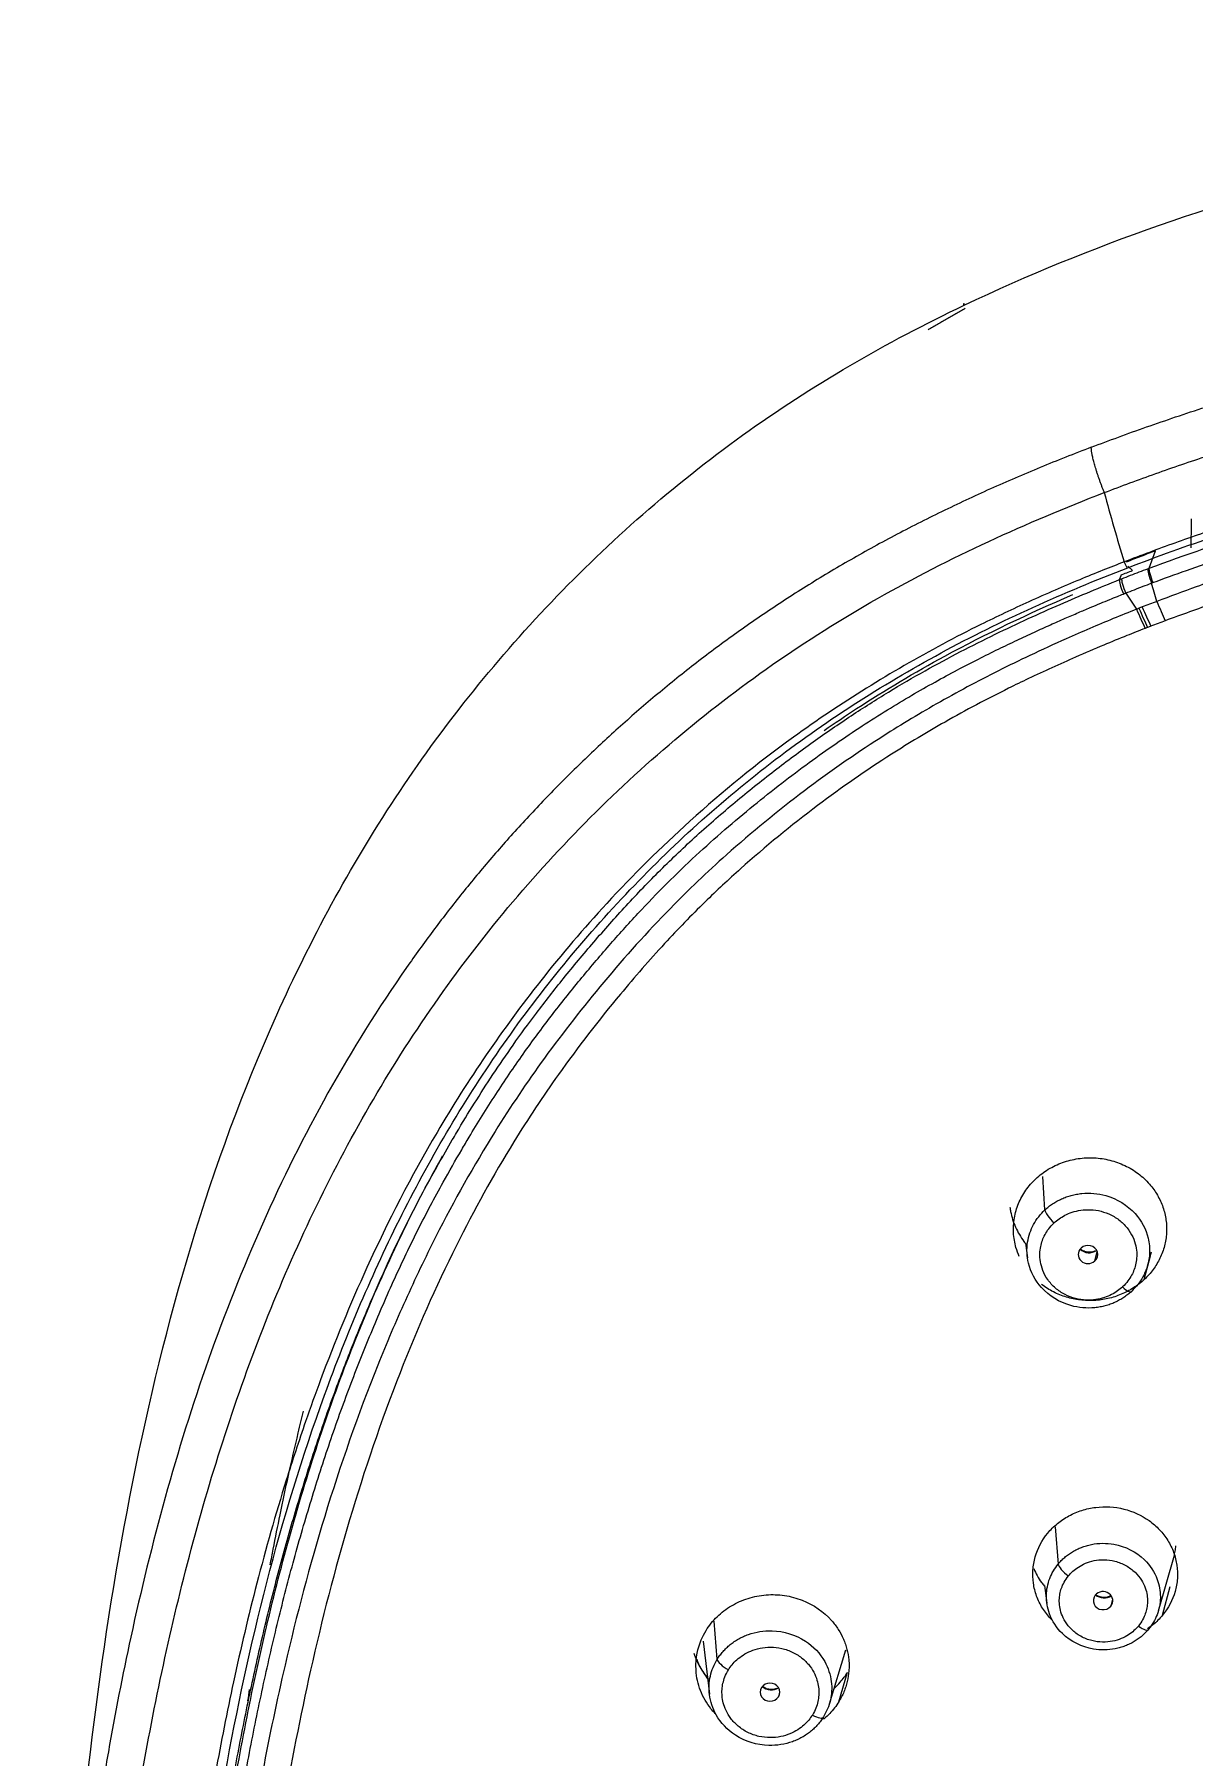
# Model space of a CAD drawing. Extents: x 1777 to 3131, y 3495 to 4487.
# Drawn here: x 2179.67 to 2206.59, y 4128.67 to 4168.67 of the extents above; entities that cross this region are included whole.
import ezdxf

# ---------------------------------------------------------------- set-up
doc = ezdxf.new("R2010")
doc.units = 0
doc.header["$LTSCALE"] = 30
doc.header["$MEASUREMENT"] = 0
doc.layers.add('\\M+5B3DF\\M+5B4E7\\M+5CFDF', color=3, linetype='CONTINUOUS', lineweight=9)

msp = doc.modelspace()

# ---------------------------------------------------------------- linework, layer by layer
at = {"layer": '\\M+5B3DF\\M+5B4E7\\M+5CFDF', "color": 0, "lineweight": -3}
for p, q in [((2205.534, 4156.277), (2205.687, 4156.68)), ((2205.043, 4156.327), (2205.153, 4156.226)), ((2204.847, 4156.013), (2204.885, 4156.111)), ((2203.118, 4141.38), (2203.069, 4142.154)), ((2202.666, 4140.612), (2202.712, 4140.272)), ((2204.275, 4140.196), (2204.331, 4140.408)), ((2205.422, 4139.764), (2205.567, 4140.317)), ((2205.496, 4140.077), (2205.594, 4140.409)), ((2203.356, 4134.025), (2203.425, 4133.159)), ((2205.751, 4132.077), (2206.123, 4133.362)), ((2203.107, 4132.661), (2203.162, 4132.253)), ((2205.847, 4131.971), (2206.028, 4132.638)), ((2204.689, 4132.343), (2204.645, 4132.181)), ((2195.513, 4130.949), (2195.443, 4131.83)), ((2195.188, 4131.371), (2195.331, 4130.14)), ((2198.115, 4129.911), (2198.499, 4131.169)), ((2198.335, 4129.964), (2198.539, 4130.651)), ((2196.961, 4130.182), (2196.931, 4130.08))]:
    msp.add_line(p, q, dxfattribs=at)
for centre, major_axis, ratio, start_param, end_param in [((2205.617, 4155.992), (-0.105, 0.281), 0.140873, 0.158586, 1.731472), ((2205.644, 4156.002), (-0.105, 0.281), 0.140611, 0.158627, 1.731514), ((2204.963, 4155.74), (-0.111, 0.279), 0.147641, 0.157071, 1.730108), ((2205.015, 4155.76), (-0.11, 0.279), 0.147103, 0.157198, 1.730241), ((2205.414, 4155.653), (0.549, -1.396), 0.146977, 4.87523, 5.220206), ((2205.489, 4155.683), (0.547, -1.397), 0.146255, 4.875305, 5.220743), ((2205.827, 4155.812), (0.529, -1.404), 0.142448, 4.87632, 5.223441), ((2205.357, 4155.631), (0.551, -1.395), 0.147563, 4.875157, 5.2199), ((2203.33, 4141.186), (-0.205, 0.219), 0.25217, 0.29735, 1.834432), ((2204.116, 4140.345), (-0.226, 0.001), 0.934246, 2.361016, 5.502609), ((2204.116, 4140.345), (-0.226, 0.001), 0.934246, 5.502609, 8.644201), ((2204.139, 4140.662), (0.291, -0.022), 0.942741, 3.999669, 5.434347), ((2204.92, 4139.7), (0.205, -0.219), 0.25217, 4.976024, 6.440909), ((2203.663, 4132.992), (-0.232, 0.19), 0.282928, 0.266262, 1.799121), ((2204.466, 4132.31), (-0.226, 0.001), 0.934123, 5.632311, 8.773904), ((2204.466, 4132.31), (-0.226, 0.001), 0.934123, 2.490719, 5.632311), ((2204.491, 4132.651), (-0.295, 0.022), 0.940693, 0.908879, 2.241945), ((2205.287, 4131.828), (0.232, -0.19), 0.282928, 4.940714, 6.409821), ((2195.773, 4130.812), (-0.255, 0.158), 0.308844, 0.222857, 1.759389), ((2196.736, 4130.186), (-0.226, 0.001), 0.93395, 5.763617, 8.90521), ((2196.736, 4130.186), (-0.226, 0.001), 0.93395, 2.622024, 5.763617), ((2196.764, 4130.51), (-0.291, 0.026), 0.939996, 0.874646, 2.278201), ((2197.721, 4129.762), (0.255, -0.158), 0.308844, 4.900982, 6.366416)]:
    msp.add_ellipse(centre, major_axis=major_axis, ratio=ratio, start_param=start_param, end_param=end_param, dxfattribs=at)
for points, knots in [([(2201.243, 4162.384), (2204.187, 4163.787), (2207.308, 4164.839), (2213.673, 4166.492), (2216.916, 4167.094), (2226.711, 4168.422), (2233.326, 4168.669), (2239.924, 4168.669)], [0, 0, 0, 0, 0.25, 0.25, 0.5, 0.5, 1, 1, 1, 1]), ([(2204.194, 4159.087), (2204.404, 4159.166), (2204.829, 4159.326), (2205.482, 4159.56), (2206.157, 4159.792), (2206.854, 4160.022), (2207.575, 4160.249), (2208.319, 4160.473), (2209.085, 4160.694), (2209.875, 4160.91), (2210.688, 4161.122), (2211.523, 4161.33), (2212.381, 4161.531), (2213.261, 4161.727), (2214.163, 4161.917), (2215.087, 4162.1), (2216.033, 4162.276), (2217.001, 4162.445), (2217.99, 4162.606), (2219, 4162.76), (2220.032, 4162.906), (2221.084, 4163.044), (2222.156, 4163.173), (2223.795, 4163.354), (2226.001, 4163.559), (2228.774, 4163.756), (2231.557, 4163.899), (2234.343, 4163.993), (2237.133, 4164.047), (2238.993, 4164.053), (2239.924, 4164.056)], [0, 0, 0, 0, 0.018665, 0.037888, 0.057678, 0.078038, 0.09897, 0.120474, 0.142551, 0.165199, 0.188414, 0.212194, 0.236532, 0.261423, 0.286866, 0.31286, 0.339403, 0.366492, 0.394123, 0.42229, 0.450988, 0.480215, 0.509966, 0.540241, 0.616408, 0.69298, 0.769743, 0.846459, 0.923127, 1, 1, 1, 1]), ([(2204.496, 4158.034), (2204.694, 4158.11), (2205.091, 4158.26), (2205.69, 4158.477), (2206.291, 4158.687), (2206.896, 4158.889), (2207.503, 4159.085), (2208.113, 4159.275), (2208.725, 4159.458), (2209.363, 4159.642), (2210.391, 4159.925), (2211.644, 4160.244), (2213.077, 4160.574), (2215.273, 4161.042), (2218.213, 4161.563), (2222.247, 4162.107), (2226.409, 4162.51), (2229.888, 4162.724), (2232.89, 4162.85), (2235.18, 4162.914), (2237.704, 4162.951), (2239.207, 4162.955), (2239.924, 4162.957)], [0, 0, 0, 0, 0.017814, 0.035634, 0.053458, 0.071285, 0.089114, 0.106944, 0.124777, 0.142612, 0.162555, 0.214005, 0.250704, 0.285416, 0.401522, 0.499654, 0.624654, 0.74969, 0.789865, 0.87483, 0.940351, 1, 1, 1, 1]), ([(2180.333, 4121.507), (2180.38, 4122.296), (2180.433, 4123.086), (2180.777, 4127.624), (2181.212, 4131.367), (2182.687, 4138.77), (2183.727, 4142.43), (2186.072, 4147.645), (2186.984, 4149.338), (2189.107, 4152.555), (2191.528, 4155.604), (2194.495, 4158.211), (2197.707, 4160.519), (2199.436, 4161.523), (2201.243, 4162.384)], [0, 0, 0, 0, 0.049994, 0.049994, 0.287496, 0.287496, 0.524997, 0.524997, 0.643748, 0.643748, 0.762499, 0.881249, 0.881249, 1, 1, 1, 1]), ([(2239.924, 4161.283), (2239.43, 4161.282), (2238.442, 4161.281), (2236.96, 4161.266), (2235.479, 4161.242), (2233.997, 4161.205), (2232.517, 4161.157), (2230.049, 4161.054), (2226.599, 4160.842), (2222.528, 4160.445), (2218.128, 4159.854), (2214.798, 4159.245), (2212.191, 4158.645), (2210.961, 4158.339), (2209.739, 4158.009), (2208.526, 4157.655), (2207.323, 4157.275), (2206.131, 4156.869), (2205.347, 4156.573), (2204.955, 4156.425)], [0, 0, 0, 0, 0.041662, 0.083322, 0.12498, 0.166634, 0.208287, 0.249937, 0.374947, 0.499809, 0.594965, 0.749814, 0.785629, 0.821419, 0.857185, 0.892926, 0.928642, 0.964333, 1, 1, 1, 1]), ([(2205.043, 4156.29), (2206.406, 4156.815), (2207.798, 4157.277), (2210.616, 4158.099), (2212.043, 4158.459), (2216.356, 4159.414), (2219.275, 4159.882), (2225.143, 4160.574), (2228.094, 4160.798), (2234.005, 4161.076), (2236.964, 4161.128), (2239.924, 4161.128)], [0, 0, 0, 0, 0.125, 0.125, 0.25, 0.25, 0.5, 0.5, 0.75, 0.75, 1, 1, 1, 1]), ([(2205.534, 4156.277), (2206.377, 4156.592), (2207.234, 4156.884), (2208.516, 4157.289), (2208.944, 4157.419), (2209.862, 4157.688), (2210.357, 4157.827), (2211.485, 4158.124), (2212.123, 4158.282), (2213.514, 4158.6), (2214.263, 4158.759), (2215.838, 4159.07), (2216.671, 4159.225), (2218.436, 4159.526), (2219.369, 4159.672), (2221.222, 4159.929), (2222.14, 4160.042), (2223.974, 4160.243), (2224.895, 4160.332), (2226.725, 4160.489), (2227.629, 4160.557), (2229.385, 4160.67), (2230.235, 4160.717), (2232.682, 4160.831), (2234.18, 4160.876), (2236.345, 4160.917), (2237.055, 4160.927), (2238.478, 4160.939), (2239.196, 4160.942), (2239.925, 4160.943)], [0, 0, 0, 0, 0.125, 0.125, 0.1875, 0.1875, 0.25, 0.25, 0.3125, 0.3125, 0.375, 0.375, 0.4375, 0.4375, 0.5, 0.5, 0.5625, 0.5625, 0.625, 0.625, 0.6875, 0.6875, 0.75, 0.75, 0.875, 0.875, 0.9375, 0.9375, 1, 1, 1, 1]), ([(2205.622, 4155.943), (2205.881, 4156.04), (2206.429, 4156.239), (2207.243, 4156.519), (2208.034, 4156.777), (2208.769, 4157.006), (2209.494, 4157.223), (2210.266, 4157.443), (2211.112, 4157.672), (2212.04, 4157.906), (2213.052, 4158.144), (2214.16, 4158.385), (2215.336, 4158.622), (2216.503, 4158.842), (2217.585, 4159.033), (2218.545, 4159.192), (2219.396, 4159.324), (2220.17, 4159.436), (2220.909, 4159.537), (2221.666, 4159.634), (2222.474, 4159.731), (2223.354, 4159.829), (2224.318, 4159.928), (2225.368, 4160.027), (2226.508, 4160.125), (2227.745, 4160.219), (2229.089, 4160.307), (2230.524, 4160.387), (2231.983, 4160.453), (2233.385, 4160.503), (2234.693, 4160.54), (2235.945, 4160.566), (2237.223, 4160.584), (2238.552, 4160.595), (2239.466, 4160.598), (2239.924, 4160.598)], [0, 0, 0, 0, 0.024046, 0.050645, 0.074796, 0.096159, 0.117384, 0.140322, 0.165671, 0.193207, 0.223095, 0.25553, 0.291103, 0.326583, 0.357988, 0.385797, 0.410492, 0.432221, 0.453125, 0.474808, 0.497938, 0.523196, 0.551073, 0.581309, 0.614044, 0.649549, 0.688055, 0.72994, 0.77314, 0.813724, 0.85064, 0.885706, 0.921436, 0.960539, 1, 1, 1, 1]), ([(2239.924, 4160.174), (2239.473, 4160.173), (2238.501, 4160.171), (2236.938, 4160.157), (2235.167, 4160.128), (2233.188, 4160.075), (2231.002, 4159.99), (2227.663, 4159.809), (2223.749, 4159.483), (2219.563, 4158.947), (2216.206, 4158.382), (2213.492, 4157.82), (2211.554, 4157.347), (2210.194, 4156.98), (2209.043, 4156.646), (2207.824, 4156.26), (2206.697, 4155.875), (2206.021, 4155.622), (2205.716, 4155.509)], [0, 0, 0, 0, 0.038933, 0.083857, 0.134776, 0.191691, 0.254607, 0.32353, 0.480073, 0.593387, 0.68783, 0.774232, 0.83315, 0.860587, 0.896362, 0.93714, 0.971689, 1, 1, 1, 1]), ([(2239.925, 4159.652), (2239.482, 4159.651), (2238.536, 4159.65), (2237.023, 4159.636), (2234.528, 4159.595), (2231.737, 4159.505), (2227.989, 4159.3), (2224.09, 4158.986), (2220.011, 4158.483), (2216.402, 4157.885), (2213.915, 4157.379), (2211.981, 4156.921), (2210.679, 4156.584), (2209.421, 4156.23), (2208.208, 4155.858), (2207.041, 4155.472), (2206.284, 4155.196), (2205.911, 4155.06)], [0, 0, 0, 0, 0.03838, 0.082153, 0.131313, 0.254901, 0.324436, 0.457067, 0.594473, 0.681306, 0.775108, 0.815314, 0.854433, 0.892459, 0.929393, 0.965237, 1, 1, 1, 1]), ([(2204.194, 4159.087), (2203.996, 4159.01), (2203.599, 4158.857), (2203.011, 4158.618), (2202.428, 4158.373), (2201.852, 4158.12), (2201.283, 4157.859), (2200.721, 4157.591), (2200.166, 4157.315), (2199.619, 4157.031), (2199.08, 4156.74), (2198.549, 4156.44), (2198.027, 4156.132), (2197.514, 4155.817), (2197.01, 4155.494), (2196.515, 4155.163), (2196.029, 4154.825), (2195.554, 4154.48), (2195.088, 4154.128), (2194.631, 4153.77), (2194.185, 4153.406), (2193.748, 4153.036), (2193.32, 4152.661), (2192.902, 4152.281), (2192.494, 4151.897), (2192.094, 4151.508), (2191.704, 4151.116), (2191.324, 4150.719), (2190.952, 4150.319), (2190.589, 4149.916), (2190.235, 4149.509), (2189.89, 4149.099), (2189.555, 4148.686), (2189.228, 4148.27), (2188.911, 4147.852), (2188.602, 4147.432), (2187.736, 4146.212), (2186.429, 4144.123), (2184.914, 4141.069), (2183.666, 4137.924), (2182.669, 4134.715), (2181.923, 4131.67), (2181.538, 4129.692), (2181.382, 4128.803)], [0, 0, 0, 0, 0.015482, 0.0309, 0.046253, 0.061541, 0.076764, 0.091922, 0.107016, 0.122043, 0.137006, 0.151901, 0.166728, 0.181484, 0.196171, 0.210787, 0.225331, 0.2398, 0.254191, 0.268503, 0.282739, 0.296897, 0.310977, 0.324978, 0.338902, 0.352748, 0.366517, 0.380209, 0.393828, 0.407373, 0.420846, 0.434245, 0.447571, 0.460822, 0.473996, 0.487092, 0.50011, 0.58683, 0.67324, 0.759336, 0.84511, 0.930563, 1, 1, 1, 1]), ([(2224.769, 4003.327), (2224.719, 4007.271), (2224.647, 4011.214), (2224.499, 4017.123), (2224.444, 4019.092), (2224.321, 4023.027), (2224.256, 4024.993), (2224.065, 4028.918), (2223.932, 4030.879), (2223.425, 4034.765), (2223.055, 4036.692), (2222.249, 4039.51), (2221.939, 4040.436), (2221.231, 4042.251), (2220.831, 4043.138), (2219.911, 4044.846), (2219.389, 4045.665), (2218.243, 4047.226), (2217.619, 4047.97), (2216.299, 4049.381), (2215.6, 4050.047), (2214.134, 4051.298), (2213.366, 4051.884), (2211.774, 4052.98), (2210.949, 4053.489), (2209.256, 4054.442), (2208.389, 4054.887), (2205.766, 4056.176), (2203.982, 4056.976), (2201.366, 4058.269), (2200.504, 4058.716), (2198.808, 4059.653), (2197.972, 4060.144), (2196.346, 4061.184), (2195.555, 4061.733), (2194.042, 4062.905), (2193.32, 4063.53), (2191.272, 4065.511), (2190.061, 4066.969), (2188.49, 4069.298), (2188.006, 4070.099), (2187.099, 4071.729), (2186.677, 4072.56), (2185.498, 4075.087), (2184.825, 4076.818), (2183.66, 4080.332), (2183.172, 4082.116), (2182.351, 4085.717), (2182.018, 4087.532), (2181.476, 4091.18), (2181.264, 4093.013), (2180.928, 4096.684), (2180.805, 4098.523), (2180.54, 4104.046), (2180.497, 4107.734), (2180.652, 4113.26), (2180.736, 4115.102), (2180.976, 4118.78), (2181.133, 4120.617), (2181.54, 4124.282), (2181.789, 4126.11), (2182.414, 4129.745), (2182.793, 4131.553), (2183.732, 4135.125), (2184.29, 4136.891), (2185.643, 4140.341), (2186.432, 4142.028), (2188.284, 4145.262), (2189.345, 4146.812), (2191.743, 4149.712), (2193.077, 4151.066), (2195.256, 4152.91), (2196.013, 4153.493), (2197.583, 4154.588), (2198.397, 4155.1), (2200.91, 4156.527), (2202.679, 4157.335), (2204.496, 4158.034)], [0, 0, 0, 0, 0.0625, 0.0625, 0.09375, 0.09375, 0.125, 0.125, 0.15625, 0.15625, 0.1875, 0.1875, 0.203125, 0.203125, 0.21875, 0.21875, 0.234375, 0.234375, 0.25, 0.25, 0.265625, 0.265625, 0.28125, 0.28125, 0.296875, 0.296875, 0.3125, 0.3125, 0.34375, 0.34375, 0.359375, 0.359375, 0.375, 0.375, 0.390625, 0.390625, 0.40625, 0.40625, 0.4375, 0.4375, 0.453125, 0.453125, 0.46875, 0.46875, 0.5, 0.5, 0.53125, 0.53125, 0.5625, 0.5625, 0.59375, 0.59375, 0.625, 0.625, 0.6875, 0.6875, 0.71875, 0.71875, 0.75, 0.75, 0.78125, 0.78125, 0.8125, 0.8125, 0.84375, 0.84375, 0.875, 0.875, 0.90625, 0.90625, 0.9375, 0.9375, 0.953125, 0.953125, 0.96875, 0.96875, 1, 1, 1, 1]), ([(2205.687, 4156.68), (2205.573, 4156.638), (2205.459, 4156.595), (2205.231, 4156.508), (2205.118, 4156.464), (2205.005, 4156.42)], [0, 0, 0, 0, 0.5, 0.5, 1, 1, 1, 1]), ([(2204.955, 4156.425), (2204.79, 4156.36), (2204.446, 4156.225), (2203.912, 4156.007), (2203.339, 4155.764), (2202.57, 4155.424), (2201.698, 4155.011), (2200.43, 4154.358), (2198.96, 4153.51), (2196.968, 4152.174), (2194.932, 4150.519), (2192.999, 4148.6), (2190.974, 4146.226), (2189.056, 4143.42), (2187.439, 4140.273), (2186.505, 4137.999), (2185.91, 4136.343), (2185.393, 4134.775), (2184.823, 4132.76), (2184.287, 4130.495), (2183.847, 4128.263), (2183.235, 4124.545), (2182.703, 4119.758), (2182.333, 4114.003), (2182.173, 4108.105), (2182.255, 4102.707), (2182.512, 4097.765), (2182.825, 4093.949), (2183.279, 4090.119), (2183.901, 4086.309), (2184.652, 4082.938), (2185.448, 4080.081), (2186.211, 4077.79), (2187.013, 4075.713), (2188.043, 4073.364), (2189.422, 4070.721), (2191.225, 4068.028), (2193.116, 4065.826), (2194.878, 4064.176), (2196.449, 4062.949), (2197.628, 4062.142), (2198.71, 4061.454), (2200.052, 4060.654), (2202.173, 4059.509), (2205.109, 4058.092), (2208.063, 4056.732), (2210.633, 4055.411), (2212.249, 4054.473), (2213.431, 4053.706), (2214.261, 4053.126), (2215.043, 4052.539), (2215.909, 4051.846), (2216.998, 4050.903), (2218.03, 4049.974), (2218.876, 4049.178), (2219.557, 4048.512), (2220.632, 4047.377), (2222.063, 4045.433), (2223.239, 4043.129), (2223.978, 4041.193), (2224.454, 4039.732), (2224.779, 4038.576), (2225.09, 4037.321), (2225.317, 4036.293), (2225.498, 4035.366), (2225.584, 4034.876), (2225.615, 4034.696)], [0, 0, 0, 0, 0.003459, 0.007214, 0.011266, 0.015614, 0.023656, 0.030154, 0.043592, 0.057032, 0.077492, 0.095619, 0.111413, 0.140155, 0.164137, 0.183352, 0.190386, 0.20018, 0.217211, 0.233353, 0.24805, 0.264051, 0.310977, 0.347323, 0.383099, 0.432782, 0.458757, 0.485271, 0.511786, 0.538305, 0.564826, 0.582853, 0.599256, 0.614348, 0.6284, 0.651649, 0.674923, 0.693736, 0.709704, 0.72282, 0.733082, 0.737787, 0.748001, 0.763716, 0.784923, 0.811591, 0.827175, 0.841454, 0.848243, 0.854858, 0.861359, 0.867478, 0.876665, 0.889695, 0.894614, 0.899294, 0.908268, 0.925038, 0.946214, 0.958393, 0.965287, 0.976041, 0.981687, 0.990362, 0.996466, 1, 1, 1, 1]), ([(2225.902, 4034.76), (2225.624, 4036.354), (2225.273, 4037.934), (2224.591, 4040.262), (2224.338, 4041.03), (2223.767, 4042.543), (2223.448, 4043.288), (2222.727, 4044.736), (2222.326, 4045.439), (2221.433, 4046.786), (2220.94, 4047.428), (2219.866, 4048.636), (2219.291, 4049.203), (2218.118, 4050.303), (2217.522, 4050.838), (2216.324, 4051.891), (2215.717, 4052.408), (2214.451, 4053.38), (2213.796, 4053.839), (2211.783, 4055.14), (2210.377, 4055.907), (2207.51, 4057.335), (2206.052, 4057.999), (2203.162, 4059.37), (2201.731, 4060.08), (2199.65, 4061.246), (2198.966, 4061.651), (2197.63, 4062.501), (2196.977, 4062.947), (2195.718, 4063.893), (2195.112, 4064.392), (2193.955, 4065.444), (2193.405, 4065.996), (2191.842, 4067.724), (2190.92, 4068.967), (2189.284, 4071.568), (2188.572, 4072.925), (2187.302, 4075.699), (2186.742, 4077.117), (2185.753, 4079.99), (2185.325, 4081.447), (2184.215, 4085.854), (2183.706, 4088.842), (2182.969, 4094.846), (2182.74, 4097.863), (2182.47, 4103.903), (2182.428, 4106.927), (2182.53, 4112.972), (2182.673, 4115.993), (2183.046, 4120.514), (2183.197, 4122.019), (2183.565, 4125.022), (2183.781, 4126.52), (2184.57, 4130.993), (2185.284, 4133.949), (2186.813, 4138.246), (2187.398, 4139.655), (2188.748, 4142.394), (2189.518, 4143.723), (2191.259, 4146.258), (2192.227, 4147.467), (2194.349, 4149.731), (2195.503, 4150.788), (2197.985, 4152.702), (2199.314, 4153.557), (2202.098, 4155.064), (2203.553, 4155.716), (2205.042, 4156.29)], [0, 0, 0, 0, 0.03125, 0.03125, 0.046875, 0.046875, 0.0625, 0.0625, 0.078125, 0.078125, 0.09375, 0.09375, 0.109375, 0.109375, 0.125, 0.125, 0.140625, 0.140625, 0.15625, 0.15625, 0.1875, 0.1875, 0.21875, 0.21875, 0.25, 0.25, 0.265625, 0.265625, 0.28125, 0.28125, 0.296875, 0.296875, 0.3125, 0.3125, 0.34375, 0.34375, 0.375, 0.375, 0.40625, 0.40625, 0.4375, 0.4375, 0.5, 0.5, 0.5625, 0.5625, 0.625, 0.625, 0.6875, 0.6875, 0.71875, 0.71875, 0.75, 0.75, 0.8125, 0.8125, 0.84375, 0.84375, 0.875, 0.875, 0.90625, 0.90625, 0.9375, 0.9375, 0.96875, 0.96875, 1, 1, 1, 1]), ([(2204.955, 4156.425), (2204.974, 4156.378), (2204.999, 4156.325), (2205.034, 4156.27), (2205.043, 4156.272), (2205.043, 4156.29)], [0, 0, 0, 0, 0.5, 0.5, 1, 1, 1, 1]), ([(2189.364, 4143.005), (2189.397, 4143.061), (2189.565, 4143.347), (2189.874, 4143.855), (2190.311, 4144.535), (2190.788, 4145.234), (2191.332, 4145.979), (2191.955, 4146.775), (2192.648, 4147.607), (2193.396, 4148.45), (2194.192, 4149.281), (2195.037, 4150.082), (2195.92, 4150.849), (2196.821, 4151.572), (2197.721, 4152.241), (2198.606, 4152.85), (2199.473, 4153.4), (2200.321, 4153.894), (2201.146, 4154.339), (2201.946, 4154.74), (2202.717, 4155.104), (2203.456, 4155.435), (2204.162, 4155.736), (2204.623, 4155.922), (2204.847, 4156.013)], [0, 0, 0, 0, 0.009623, 0.049162, 0.088259, 0.129232, 0.17429, 0.224371, 0.278106, 0.333544, 0.389643, 0.446369, 0.503466, 0.559821, 0.614097, 0.665819, 0.715077, 0.762092, 0.806969, 0.849738, 0.890405, 0.928999, 0.965536, 1, 1, 1, 1]), ([(2189.582, 4142.777), (2189.639, 4142.874), (2189.894, 4143.306), (2190.359, 4144.053), (2190.996, 4144.994), (2191.653, 4145.881), (2192.319, 4146.718), (2192.989, 4147.51), (2193.66, 4148.256), (2194.332, 4148.956), (2195.006, 4149.604), (2195.679, 4150.205), (2196.344, 4150.763), (2196.997, 4151.282), (2197.636, 4151.762), (2198.259, 4152.205), (2198.864, 4152.611), (2199.45, 4152.984), (2200.015, 4153.323), (2200.557, 4153.631), (2201.074, 4153.911), (2201.564, 4154.165), (2202.026, 4154.396), (2202.46, 4154.604), (2202.863, 4154.791), (2203.235, 4154.96), (2203.575, 4155.11), (2203.883, 4155.243), (2204.159, 4155.36), (2204.401, 4155.461), (2204.611, 4155.547), (2204.787, 4155.618), (2204.893, 4155.66), (2204.94, 4155.679)], [0, 0, 0, 0, 0.016784, 0.075004, 0.131447, 0.18614, 0.239099, 0.290315, 0.339762, 0.387426, 0.433321, 0.47748, 0.519898, 0.560564, 0.599474, 0.636626, 0.672018, 0.705651, 0.737532, 0.767664, 0.796048, 0.822683, 0.847569, 0.870704, 0.892087, 0.911718, 0.929595, 0.945718, 0.960086, 0.972698, 0.983554, 0.992655, 1, 1, 1, 1]), ([(2197.997, 4152.512), (2198.244, 4152.685), (2198.494, 4152.854), (2199.414, 4153.453), (2200.097, 4153.858), (2201.758, 4154.759), (2202.75, 4155.232), (2203.766, 4155.665)], [0, 0, 0, 0, 0.137731, 0.137731, 0.500181, 0.500181, 1, 1, 1, 1]), ([(2205.243, 4155.325), (2205.063, 4155.252), (2204.701, 4155.107), (2204.158, 4154.879), (2203.51, 4154.597), (2202.801, 4154.272), (2201.791, 4153.779), (2200.619, 4153.152), (2199.106, 4152.238), (2197.459, 4151.088), (2195.843, 4149.76), (2194.283, 4148.277), (2192.874, 4146.696), (2191.515, 4144.966), (2190.195, 4143.002), (2189.135, 4141.112), (2188.265, 4139.287), (2187.351, 4137.138), (2186.371, 4134.321), (2185.322, 4130.349), (2184.522, 4126.057), (2183.992, 4121.905), (2183.65, 4118.24), (2183.464, 4115.438), (2183.352, 4113.018), (2183.29, 4111.129), (2183.252, 4109.223), (2183.248, 4107.948), (2183.246, 4107.307)], [0, 0, 0, 0, 0.009852, 0.019868, 0.030048, 0.045883, 0.05972, 0.087538, 0.113987, 0.150574, 0.191096, 0.222351, 0.262603, 0.301837, 0.337986, 0.387414, 0.416554, 0.44552, 0.511842, 0.575749, 0.665576, 0.746154, 0.800844, 0.863681, 0.897356, 0.9313, 0.965515, 1, 1, 1, 1]), ([(2205.444, 4154.882), (2205.303, 4154.826), (2204.981, 4154.699), (2204.442, 4154.477), (2203.677, 4154.151), (2202.94, 4153.816), (2201.925, 4153.322), (2200.853, 4152.754), (2199.365, 4151.859), (2197.76, 4150.744), (2196.337, 4149.573), (2195.169, 4148.487), (2194.233, 4147.518), (2193.08, 4146.193), (2191.897, 4144.666), (2190.612, 4142.724), (2189.345, 4140.426), (2188.058, 4137.493), (2186.934, 4134.195), (2186.063, 4130.796), (2185.424, 4127.506), (2184.957, 4124.393), (2184.564, 4121.01), (2184.292, 4117.851), (2184.136, 4115.268), (2184.039, 4113.259), (2183.975, 4111.401), (2183.931, 4109.297), (2183.925, 4107.974), (2183.923, 4107.312)], [0, 0, 0, 0, 0.007818, 0.017823, 0.030015, 0.050701, 0.059573, 0.08836, 0.113519, 0.149747, 0.190152, 0.209967, 0.233662, 0.261249, 0.302917, 0.336272, 0.385476, 0.443417, 0.508512, 0.573597, 0.633386, 0.690383, 0.744611, 0.818577, 0.862819, 0.885469, 0.927986, 0.963991, 1, 1, 1, 1]), ([(2226.12, 4034.761), (2226.084, 4034.971), (2226.011, 4035.392), (2225.888, 4036.024), (2225.755, 4036.654), (2225.613, 4037.276), (2225.467, 4037.882), (2225.317, 4038.469), (2225.164, 4039.04), (2225.007, 4039.595), (2224.846, 4040.131), (2224.682, 4040.638), (2224.523, 4041.105), (2224.37, 4041.527), (2224.227, 4041.908), (2224.092, 4042.255), (2223.964, 4042.574), (2223.84, 4042.87), (2223.718, 4043.152), (2223.596, 4043.424), (2223.471, 4043.692), (2223.342, 4043.958), (2223.21, 4044.222), (2223.075, 4044.483), (2222.938, 4044.741), (2222.797, 4044.999), (2222.652, 4045.255), (2222.505, 4045.51), (2222.353, 4045.763), (2222.197, 4046.013), (2222.036, 4046.259), (2221.866, 4046.504), (2221.683, 4046.756), (2221.483, 4047.021), (2221.263, 4047.305), (2221.018, 4047.61), (2220.747, 4047.936), (2220.448, 4048.281), (2220.125, 4048.636), (2219.785, 4048.989), (2219.438, 4049.333), (2219.091, 4049.664), (2218.743, 4049.989), (2218.392, 4050.31), (2218.038, 4050.631), (2217.684, 4050.952), (2217.331, 4051.269), (2216.984, 4051.576), (2216.647, 4051.871), (2216.32, 4052.149), (2216.004, 4052.412), (2215.694, 4052.663), (2215.388, 4052.904), (2215.081, 4053.139), (2214.77, 4053.371), (2214.456, 4053.599), (2214.138, 4053.823), (2213.819, 4054.043), (2213.498, 4054.26), (2213.17, 4054.475), (2212.826, 4054.694), (2212.456, 4054.923), (2212, 4055.196), (2211.434, 4055.521), (2210.737, 4055.905), (2209.946, 4056.322), (2209.08, 4056.764), (2208.166, 4057.216), (2207.228, 4057.666), (2206.282, 4058.111), (2205.335, 4058.553), (2204.406, 4058.992), (2203.521, 4059.418), (2202.696, 4059.826), (2201.919, 4060.223), (2201.16, 4060.626), (2200.396, 4061.044), (2199.627, 4061.485), (2198.85, 4061.957), (2198.057, 4062.462), (2197.248, 4063.001), (2196.437, 4063.587), (2195.637, 4064.218), (2194.848, 4064.888), (2194.083, 4065.602), (2193.342, 4066.361), (2192.612, 4067.17), (2191.884, 4068.054), (2191.162, 4069.028), (2190.452, 4070.077), (2189.78, 4071.173), (2189.156, 4072.298), (2188.564, 4073.447), (2188.01, 4074.633), (2187.479, 4075.861), (2186.968, 4077.143), (2186.479, 4078.483), (2185.945, 4080.101), (2185.38, 4082.06), (2184.819, 4084.3), (2184.353, 4086.548), (2183.976, 4088.716), (2183.665, 4090.823), (2183.419, 4092.871), (2183.219, 4094.84), (2183.055, 4096.747), (2182.928, 4098.619), (2182.826, 4100.46), (2182.75, 4102.264), (2182.701, 4104.026), (2182.671, 4105.757), (2182.662, 4107.469), (2182.671, 4109.176), (2182.701, 4110.891), (2182.749, 4112.613), (2182.822, 4114.33), (2182.913, 4116.04), (2183.024, 4117.747), (2183.161, 4119.452), (2183.317, 4121.141), (2183.495, 4122.791), (2183.693, 4124.391), (2183.91, 4125.947), (2184.151, 4127.466), (2184.419, 4128.95), (2184.714, 4130.401), (2185.034, 4131.818), (2185.384, 4133.198), (2185.768, 4134.546), (2186.18, 4135.86), (2186.612, 4137.104), (2187.046, 4138.233), (2187.458, 4139.228), (2187.849, 4140.112), (2188.235, 4140.926), (2188.632, 4141.7), (2189.009, 4142.39), (2189.257, 4142.822), (2189.364, 4143.005)], [0, 0, 0, 0, 0.004804, 0.00966, 0.014532, 0.019352, 0.024059, 0.028616, 0.033051, 0.037408, 0.041668, 0.04572, 0.049451, 0.05282, 0.055876, 0.058668, 0.061242, 0.063653, 0.065951, 0.068191, 0.070418, 0.072655, 0.074886, 0.077104, 0.079315, 0.081534, 0.083764, 0.086001, 0.088238, 0.090469, 0.092688, 0.094924, 0.097253, 0.09976, 0.102474, 0.105425, 0.108639, 0.112117, 0.115805, 0.119565, 0.123269, 0.12689, 0.13048, 0.134082, 0.13771, 0.141361, 0.144991, 0.148543, 0.151968, 0.155247, 0.158387, 0.161414, 0.164374, 0.167323, 0.170285, 0.173258, 0.176231, 0.179196, 0.182142, 0.185108, 0.188188, 0.191476, 0.195076, 0.200338, 0.206401, 0.213238, 0.220738, 0.228569, 0.236476, 0.244413, 0.252353, 0.260221, 0.267776, 0.274683, 0.281151, 0.287634, 0.294268, 0.300984, 0.307874, 0.315035, 0.322485, 0.330135, 0.337978, 0.345947, 0.354008, 0.362192, 0.370589, 0.379393, 0.388946, 0.399039, 0.409195, 0.419279, 0.429501, 0.439837, 0.45039, 0.46135, 0.472727, 0.484442, 0.502084, 0.521523, 0.539787, 0.55716, 0.57437, 0.590961, 0.606728, 0.621973, 0.636971, 0.651859, 0.666323, 0.680413, 0.694289, 0.707968, 0.721607, 0.735367, 0.749234, 0.763046, 0.776738, 0.790421, 0.804175, 0.817894, 0.831199, 0.844064, 0.856622, 0.868929, 0.880987, 0.892822, 0.904437, 0.915801, 0.926905, 0.93798, 0.948706, 0.95835, 0.966814, 0.974342, 0.98135, 0.98822, 0.994976, 1, 1, 1, 1]), ([(2188.27, 4074.462), (2187.697, 4075.696), (2187.185, 4076.961), (2186.214, 4079.675), (2185.768, 4081.133), (2184.995, 4084.075), (2184.669, 4085.56), (2184.113, 4088.545), (2183.883, 4090.044), (2183.497, 4093.052), (2183.341, 4094.561), (2183.087, 4097.582), (2182.989, 4099.094), (2182.769, 4103.631), (2182.721, 4106.662), (2182.782, 4111.205), (2182.826, 4112.718), (2182.963, 4115.744), (2183.055, 4117.256), (2183.294, 4120.277), (2183.441, 4121.785), (2183.798, 4124.796), (2184.008, 4126.297), (2184.393, 4128.543), (2184.533, 4129.29), (2184.839, 4130.779), (2185.005, 4131.522), (2185.369, 4132.999), (2185.566, 4133.734), (2185.993, 4135.196), (2186.225, 4135.923), (2186.977, 4138.085), (2187.552, 4139.495), (2188.506, 4141.462), (2188.813, 4142.053), (2189.14, 4142.636)], [0, 0, 0, 0, 0.058066, 0.058066, 0.123308, 0.123308, 0.18855, 0.18855, 0.253792, 0.253792, 0.319034, 0.319034, 0.384277, 0.384277, 0.514761, 0.514761, 0.580003, 0.580003, 0.645245, 0.645245, 0.710488, 0.710488, 0.77573, 0.77573, 0.808351, 0.808351, 0.840972, 0.840972, 0.873593, 0.873593, 0.906214, 0.906214, 0.971457, 0.971457, 1, 1, 1, 1]), ([(2226.26, 4034.75), (2226.223, 4034.965), (2226.15, 4035.391), (2226.028, 4036.023), (2225.899, 4036.645), (2225.761, 4037.255), (2225.618, 4037.856), (2225.469, 4038.445), (2225.316, 4039.024), (2225.157, 4039.593), (2224.99, 4040.15), (2224.816, 4040.695), (2224.633, 4041.228), (2224.442, 4041.749), (2224.247, 4042.259), (2224.046, 4042.756), (2223.837, 4043.24), (2223.621, 4043.711), (2223.397, 4044.169), (2223.166, 4044.613), (2222.935, 4045.036), (2222.657, 4045.525), (2222.339, 4046.046), (2221.961, 4046.599), (2221.599, 4047.078), (2221.188, 4047.595), (2220.768, 4048.094), (2220.315, 4048.596), (2219.796, 4049.132), (2219.157, 4049.743), (2218.4, 4050.43), (2217.642, 4051.11), (2217.04, 4051.643), (2216.409, 4052.184), (2215.561, 4052.881), (2214.105, 4053.961), (2212.556, 4054.958), (2211.137, 4055.758), (2210.104, 4056.308), (2209.069, 4056.836), (2208.034, 4057.345), (2207, 4057.839), (2205.972, 4058.321), (2204.953, 4058.8), (2203.947, 4059.282), (2202.955, 4059.77), (2201.981, 4060.268), (2201.026, 4060.778), (2200.091, 4061.302), (2199.181, 4061.846), (2198.295, 4062.408), (2197.431, 4062.983), (2196.599, 4063.582), (2195.805, 4064.21), (2195.043, 4064.857), (2194.319, 4065.528), (2193.636, 4066.221), (2192.986, 4066.931), (2192.371, 4067.654), (2191.795, 4068.393), (2191.254, 4069.143), (2190.742, 4069.9), (2190.261, 4070.663), (2189.81, 4071.432), (2189.386, 4072.202), (2188.983, 4072.973), (2188.604, 4073.743), (2188.248, 4074.513), (2187.911, 4075.28), (2187.591, 4076.043), (2187.288, 4076.803), (2187.002, 4077.558), (2186.733, 4078.309), (2186.479, 4079.054), (2186.073, 4080.316), (2185.564, 4082.097), (2184.995, 4084.399), (2184.529, 4086.685), (2184.144, 4088.949), (2183.826, 4091.189), (2183.574, 4093.4), (2183.365, 4095.581), (2183.202, 4097.73), (2183.078, 4099.847), (2182.984, 4101.931), (2182.927, 4103.98), (2182.896, 4105.996), (2182.891, 4107.977), (2182.914, 4109.924), (2182.958, 4111.836), (2183.03, 4113.712), (2183.124, 4115.553), (2183.238, 4117.358), (2183.377, 4119.127), (2183.536, 4120.86), (2183.718, 4122.556), (2183.923, 4124.215), (2184.15, 4125.837), (2184.403, 4127.42), (2184.687, 4128.964), (2184.998, 4130.468), (2185.336, 4131.931), (2185.707, 4133.352), (2186.11, 4134.728), (2186.541, 4136.062), (2187.005, 4137.349), (2187.499, 4138.588), (2188.016, 4139.783), (2188.562, 4140.927), (2189.089, 4141.919), (2189.436, 4142.528), (2189.582, 4142.777)], [0, 0, 0, 0, 0.004925, 0.009783, 0.014574, 0.019297, 0.023952, 0.028541, 0.033063, 0.03752, 0.041913, 0.04624, 0.050499, 0.054689, 0.058812, 0.062868, 0.06686, 0.070785, 0.074642, 0.078431, 0.082152, 0.085621, 0.091226, 0.096067, 0.100874, 0.104902, 0.111103, 0.115743, 0.120319, 0.128101, 0.135864, 0.143616, 0.151376, 0.154309, 0.162712, 0.17659, 0.19595, 0.204951, 0.213874, 0.222725, 0.231503, 0.240206, 0.248833, 0.257381, 0.265851, 0.274244, 0.282558, 0.290799, 0.298961, 0.307046, 0.315062, 0.322999, 0.330849, 0.338629, 0.346332, 0.353957, 0.361508, 0.368988, 0.376389, 0.383715, 0.39097, 0.398152, 0.405256, 0.412286, 0.419244, 0.426128, 0.432935, 0.439669, 0.44633, 0.452916, 0.459426, 0.465861, 0.472221, 0.478506, 0.484715, 0.503971, 0.522949, 0.541649, 0.560075, 0.578222, 0.596092, 0.613686, 0.631, 0.648038, 0.664796, 0.681277, 0.69748, 0.713404, 0.72905, 0.744417, 0.759504, 0.774315, 0.788846, 0.803099, 0.817073, 0.830767, 0.844184, 0.857321, 0.870177, 0.882754, 0.895053, 0.907072, 0.918809, 0.930269, 0.941449, 0.952348, 0.962971, 0.973314, 0.983372, 0.993153, 1, 1, 1, 1]), ([(2202.523, 4140.297), (2202.492, 4140.366), (2202.427, 4140.546), (2202.376, 4140.849), (2202.397, 4141.197), (2202.494, 4141.532), (2202.663, 4141.842), (2202.82, 4142.023), (2202.907, 4142.105)], [0, 0, 0, 0, 0.113888, 0.29111, 0.468333, 0.645555, 0.822778, 1, 1, 1, 1]), ([(2203.118, 4141.38), (2203.146, 4141.406), (2203.202, 4141.456), (2203.296, 4141.523), (2203.396, 4141.584), (2203.502, 4141.638), (2203.614, 4141.683), (2203.73, 4141.719), (2203.851, 4141.746), (2204.117, 4141.783), (2204.627, 4141.74), (2205.234, 4141.368), (2205.521, 4140.823), (2205.552, 4140.489), (2205.546, 4140.369)], [0, 0, 0, 0, 0.034354, 0.069068, 0.10414, 0.139573, 0.175366, 0.211521, 0.248039, 0.284919, 0.448811, 0.688548, 0.88778, 1, 1, 1, 1]), ([(2202.304, 4141.444), (2202.309, 4141.411), (2202.335, 4141.252), (2202.423, 4140.975), (2202.562, 4140.738), (2202.65, 4140.621), (2202.661, 4140.608)], [0, 0, 0, 0, 0.111376, 0.52956, 0.946969, 1, 1, 1, 1]), ([(2202.716, 4140.633), (2202.716, 4140.633), (2202.727, 4140.705), (2202.762, 4140.846), (2202.85, 4141.045), (2202.967, 4141.226), (2203.068, 4141.329), (2203.118, 4141.38)], [0, 0, 0, 0, 0.000006, 0.256403, 0.508523, 0.756383, 1, 1, 1, 1]), ([(2205.131, 4139.492), (2205.103, 4139.467), (2205.046, 4139.416), (2204.952, 4139.349), (2204.852, 4139.288), (2204.746, 4139.234), (2204.634, 4139.189), (2204.518, 4139.153), (2204.397, 4139.126), (2204.132, 4139.089), (2203.621, 4139.132), (2203.016, 4139.504), (2202.706, 4140.089), (2202.691, 4140.471), (2202.716, 4140.633)], [0, 0, 0, 0, 0.033033, 0.066415, 0.100144, 0.13422, 0.168643, 0.203412, 0.238528, 0.273989, 0.430679, 0.661834, 0.851907, 1, 1, 1, 1]), ([(2204.275, 4140.425), (2204.274, 4140.425), (2204.244, 4140.412), (2204.178, 4140.393), (2204.074, 4140.399), (2203.993, 4140.431), (2203.954, 4140.459), (2203.941, 4140.469)], [0, 0, 0, 0, 0.009762, 0.284108, 0.572481, 0.856139, 1, 1, 1, 1]), ([(2205.546, 4140.369), (2205.544, 4140.326), (2205.532, 4140.209), (2205.486, 4140.025), (2205.398, 4139.827), (2205.281, 4139.645), (2205.181, 4139.543), (2205.131, 4139.492)], [0, 0, 0, 0, 0.133363, 0.356189, 0.574909, 0.789515, 1, 1, 1, 1]), ([(2185.139, 4133.138), (2185.162, 4133.262), (2185.236, 4133.65), (2185.374, 4134.343), (2185.565, 4135.244), (2185.749, 4136.045), (2185.871, 4136.542), (2185.912, 4136.708)], [0, 0, 0, 0, 0.103176, 0.324985, 0.580391, 0.859167, 1, 1, 1, 1]), ([(2203.182, 4133.875), (2203.25, 4133.957), (2203.325, 4134.031), (2203.489, 4134.166), (2203.58, 4134.227), (2203.771, 4134.33), (2203.87, 4134.372), (2204.078, 4134.438), (2204.187, 4134.462), (2204.513, 4134.502), (2204.737, 4134.489), (2205.16, 4134.384), (2205.362, 4134.291), (2205.623, 4134.106), (2205.704, 4134.034), (2205.849, 4133.881), (2205.913, 4133.798), (2206.023, 4133.621), (2206.069, 4133.526), (2206.14, 4133.333), (2206.165, 4133.233), (2206.194, 4133.029), (2206.198, 4132.926), (2206.184, 4132.722), (2206.166, 4132.62), (2206.08, 4132.322), (2205.982, 4132.136), (2205.847, 4131.971)], [0, 0, 0, 0, 0.0625, 0.0625, 0.125, 0.125, 0.1875, 0.1875, 0.25, 0.25, 0.375, 0.375, 0.5, 0.5, 0.5625, 0.5625, 0.625, 0.625, 0.6875, 0.6875, 0.75, 0.75, 0.8125, 0.8125, 0.875, 0.875, 1, 1, 1, 1]), ([(2203.282, 4131.859), (2203.272, 4131.868), (2203.262, 4131.878), (2203.181, 4131.965), (2203.117, 4132.048), (2203.007, 4132.225), (2202.961, 4132.32), (2202.89, 4132.513), (2202.865, 4132.612), (2202.836, 4132.817), (2202.832, 4132.92), (2202.846, 4133.123), (2202.864, 4133.226), (2202.949, 4133.524), (2203.047, 4133.71), (2203.182, 4133.875)], [0, 0, 0, 0, 0.018095, 0.018095, 0.158367, 0.158367, 0.298639, 0.298639, 0.438912, 0.438912, 0.579184, 0.579184, 0.719456, 0.719456, 1, 1, 1, 1]), ([(2203.425, 4133.159), (2203.448, 4133.186), (2203.495, 4133.241), (2203.576, 4133.315), (2203.663, 4133.385), (2203.758, 4133.447), (2203.859, 4133.502), (2203.967, 4133.549), (2204.079, 4133.587), (2204.325, 4133.647), (2204.819, 4133.654), (2205.415, 4133.353), (2205.74, 4132.854), (2205.797, 4132.535), (2205.797, 4132.397)], [0, 0, 0, 0, 0.034209, 0.068825, 0.10385, 0.139282, 0.175123, 0.211374, 0.248036, 0.285108, 0.444276, 0.689718, 0.865176, 1, 1, 1, 1]), ([(2206.103, 4133.294), (2206.107, 4133.307), (2206.122, 4133.361), (2206.142, 4133.458), (2206.152, 4133.543), (2206.155, 4133.586), (2206.155, 4133.586)], [0, 0, 0, 0, 0.140187, 0.56819, 0.999834, 1, 1, 1, 1]), ([(2202.86, 4133.055), (2202.907, 4132.943), (2202.982, 4132.805), (2203.076, 4132.68), (2203.097, 4132.654)], [0, 0, 0, 0, 0.787146, 1, 1, 1, 1]), ([(2203.152, 4132.432), (2203.152, 4132.432), (2203.153, 4132.499), (2203.168, 4132.632), (2203.223, 4132.823), (2203.307, 4133.002), (2203.386, 4133.107), (2203.425, 4133.159)], [0, 0, 0, 0, 0.000072, 0.256495, 0.508614, 0.756445, 1, 1, 1, 1]), ([(2195.255, 4131.617), (2195.327, 4131.734), (2195.412, 4131.84), (2195.61, 4132.033), (2195.722, 4132.119), (2195.962, 4132.261), (2196.093, 4132.32), (2196.364, 4132.405), (2196.503, 4132.432), (2196.789, 4132.455), (2196.933, 4132.45), (2197.214, 4132.408), (2197.354, 4132.371), (2197.747, 4132.217), (2197.983, 4132.055), (2198.166, 4131.847)], [0, 0, 0, 0, 0.125, 0.125, 0.25, 0.25, 0.375, 0.375, 0.5, 0.5, 0.625, 0.625, 0.75, 0.75, 1, 1, 1, 1]), ([(2205.524, 4131.647), (2205.5, 4131.62), (2205.453, 4131.565), (2205.372, 4131.49), (2205.284, 4131.421), (2205.189, 4131.358), (2205.088, 4131.303), (2204.98, 4131.257), (2204.868, 4131.219), (2204.627, 4131.16), (2204.134, 4131.151), (2203.533, 4131.451), (2203.203, 4131.961), (2203.149, 4132.288), (2203.152, 4132.432)], [0, 0, 0, 0, 0.034177, 0.068705, 0.103586, 0.138818, 0.174401, 0.210336, 0.24662, 0.283255, 0.437199, 0.684744, 0.860494, 1, 1, 1, 1]), ([(2204.648, 4132.422), (2204.622, 4132.407), (2204.559, 4132.384), (2204.454, 4132.38), (2204.363, 4132.407), (2204.316, 4132.436), (2204.298, 4132.45)], [0, 0, 0, 0, 0.256078, 0.538737, 0.8139, 1, 1, 1, 1]), ([(2205.797, 4132.397), (2205.797, 4132.389), (2205.796, 4132.314), (2205.78, 4132.174), (2205.725, 4131.983), (2205.641, 4131.805), (2205.563, 4131.699), (2205.524, 4131.647)], [0, 0, 0, 0, 0.029938, 0.278874, 0.523535, 0.763913, 1, 1, 1, 1]), ([(2198.166, 4131.847), (2198.224, 4131.782), (2198.276, 4131.714), (2198.367, 4131.571), (2198.407, 4131.497), (2198.458, 4131.38), (2198.474, 4131.34), (2198.501, 4131.26), (2198.513, 4131.22), (2198.544, 4131.098), (2198.559, 4131.016), (2198.568, 4130.912), (2198.57, 4130.891), (2198.572, 4130.849), (2198.572, 4130.828), (2198.573, 4130.764), (2198.571, 4130.723), (2198.562, 4130.597), (2198.55, 4130.515), (2198.52, 4130.393), (2198.509, 4130.352), (2198.489, 4130.292), (2198.482, 4130.272), (2198.468, 4130.232), (2198.46, 4130.212), (2198.419, 4130.114), (2198.38, 4130.038), (2198.335, 4129.964)], [0, 0, 0, 0, 0.125, 0.125, 0.25, 0.25, 0.3125, 0.3125, 0.375, 0.375, 0.5, 0.5, 0.53125, 0.53125, 0.5625, 0.5625, 0.625, 0.625, 0.75, 0.75, 0.8125, 0.8125, 0.84375, 0.84375, 0.875, 0.875, 1, 1, 1, 1]), ([(2205.847, 4131.971), (2205.78, 4131.889), (2205.705, 4131.814), (2205.582, 4131.714), (2205.54, 4131.683), (2205.497, 4131.653)], [0, 0, 0, 0, 0.671931, 0.671931, 1, 1, 1, 1]), ([(2195.463, 4129.69), (2195.43, 4129.726), (2195.397, 4129.763), (2195.265, 4129.929), (2195.182, 4130.072), (2195.065, 4130.373), (2195.03, 4130.532), (2195, 4131.013), (2195.081, 4131.336), (2195.255, 4131.617)], [0, 0, 0, 0, 0.068712, 0.068712, 0.301534, 0.301534, 0.534356, 0.534356, 1, 1, 1, 1]), ([(2195.513, 4130.949), (2195.534, 4130.98), (2195.574, 4131.042), (2195.646, 4131.13), (2195.725, 4131.213), (2195.813, 4131.29), (2195.908, 4131.36), (2196.011, 4131.424), (2196.12, 4131.479), (2196.367, 4131.579), (2196.871, 4131.661), (2197.56, 4131.448), (2198.02, 4130.957), (2198.14, 4130.591), (2198.16, 4130.43)], [0, 0, 0, 0, 0.032996, 0.066337, 0.100024, 0.134056, 0.168434, 0.20316, 0.238234, 0.273656, 0.431075, 0.661341, 0.852712, 1, 1, 1, 1]), ([(2194.968, 4131.089), (2195.006, 4130.978), (2195.106, 4130.757), (2195.234, 4130.58), (2195.304, 4130.498)], [0, 0, 0, 0, 0.481522, 1, 1, 1, 1]), ([(2195.037, 4130.951), (2195.063, 4130.88), (2195.134, 4130.722), (2195.228, 4130.575), (2195.288, 4130.497)], [0, 0, 0, 0, 0.438407, 1, 1, 1, 1]), ([(2195.332, 4130.129), (2195.332, 4130.129), (2195.323, 4130.201), (2195.318, 4130.346), (2195.348, 4130.56), (2195.41, 4130.763), (2195.479, 4130.887), (2195.513, 4130.949)], [0, 0, 0, 0, 0.000055, 0.256434, 0.50854, 0.75639, 1, 1, 1, 1]), ([(2198.233, 4130.278), (2198.28, 4130.322), (2198.393, 4130.439), (2198.489, 4130.569), (2198.539, 4130.651)], [0, 0, 0, 0, 0.396712, 1, 1, 1, 1]), ([(2196.894, 4130.271), (2196.884, 4130.267), (2196.842, 4130.252), (2196.76, 4130.241), (2196.66, 4130.261), (2196.604, 4130.29), (2196.581, 4130.307)], [0, 0, 0, 0, 0.097291, 0.420455, 0.730311, 1, 1, 1, 1]), ([(2198.16, 4130.43), (2198.16, 4130.43), (2198.169, 4130.357), (2198.174, 4130.212), (2198.144, 4129.999), (2198.081, 4129.796), (2198.013, 4129.672), (2197.979, 4129.611)], [0, 0, 0, 0, 0.000058, 0.257163, 0.509528, 0.757143, 1, 1, 1, 1]), ([(2197.979, 4129.611), (2197.959, 4129.58), (2197.918, 4129.517), (2197.846, 4129.43), (2197.767, 4129.347), (2197.679, 4129.269), (2197.583, 4129.199), (2197.481, 4129.135), (2197.371, 4129.08), (2197.126, 4128.981), (2196.621, 4128.899), (2195.934, 4129.111), (2195.473, 4129.601), (2195.353, 4129.966), (2195.332, 4130.129)], [0, 0, 0, 0, 0.033033, 0.066413, 0.100141, 0.134216, 0.168638, 0.203406, 0.23852, 0.27398, 0.43068, 0.661827, 0.851911, 1, 1, 1, 1]), ([(2198.335, 4129.964), (2198.274, 4129.866), (2198.203, 4129.774), (2198.082, 4129.648), (2198.04, 4129.608), (2197.991, 4129.566), (2197.987, 4129.562), (2197.982, 4129.559)], [0, 0, 0, 0, 0.646413, 0.646413, 0.969619, 0.969619, 1, 1, 1, 1]), ([(2181.382, 4128.803), (2181.346, 4128.602), (2181.125, 4127.313), (2180.555, 4123.432), (2179.696, 4113.907), (2179.663, 4104.037), (2180.267, 4095.527), (2180.68, 4091.666), (2181.197, 4088.116), (2181.82, 4084.881), (2182.523, 4081.965), (2183.284, 4079.37), (2184.069, 4077.094), (2184.844, 4075.132), (2185.703, 4073.201), (2186.703, 4071.227), (2187.924, 4069.152), (2189.292, 4067.187), (2190.82, 4065.358), (2192.487, 4063.678), (2194.286, 4062.167), (2196.187, 4060.829), (2198.235, 4059.577), (2200.305, 4058.452), (2202.27, 4057.478), (2203.902, 4056.714), (2205.479, 4055.984), (2207.129, 4055.209), (2208.969, 4054.288), (2210.812, 4053.257), (2212.628, 4052.069), (2214.397, 4050.707), (2216.119, 4049.121), (2217.65, 4047.404), (2218.895, 4045.711), (2219.784, 4044.249), (2220.547, 4042.76), (2221.216, 4041.194), (2221.812, 4039.502), (2222.261, 4037.97), (2222.592, 4036.615), (2222.834, 4035.445), (2223.062, 4034.164), (2223.297, 4032.549), (2223.525, 4030.369), (2223.697, 4027.703), (2223.827, 4024.551), (2223.978, 4019.741), (2224.121, 4014.144), (2224.224, 4008.636), (2224.276, 4005.268), (2224.298, 4003.736), (2224.303, 4003.327)], [0, 0, 0, 0, 0.004399, 0.028149, 0.08446, 0.210548, 0.240578, 0.268471, 0.294238, 0.317873, 0.339365, 0.358714, 0.375905, 0.390942, 0.403826, 0.421009, 0.438012, 0.454857, 0.471503, 0.487946, 0.504179, 0.520153, 0.535825, 0.553449, 0.568384, 0.580629, 0.590215, 0.603849, 0.617866, 0.632269, 0.647095, 0.662367, 0.67808, 0.695053, 0.709337, 0.720941, 0.729896, 0.74338, 0.755521, 0.766306, 0.775735, 0.783805, 0.790513, 0.802081, 0.816849, 0.834849, 0.856111, 0.88061, 0.932059, 0.969104, 0.991752, 1, 1, 1, 1])]:
    msp.add_open_spline(points, degree=3, knots=knots, dxfattribs=at)
for points, degree in [([(2201.269, 4162.31), (2200.405, 4161.813)], 1), ([(2201.243, 4162.384), (2201.247, 4162.44), (2201.23, 4162.435), (2201.225, 4162.395)], 3), ([(2204.496, 4158.034), (2204.637, 4157.494), (2204.793, 4156.959), (2204.955, 4156.425)], 3), ([(2206.512, 4157.422), (2206.509, 4157.199), (2206.507, 4156.975), (2206.504, 4156.752)], 3), ([(2204.88, 4156.12), (2204.971, 4156.155), (2205.062, 4156.191), (2205.153, 4156.226)], 3), ([(2204.9, 4156.033), (2204.968, 4156.06), (2205.104, 4156.114), (2205.308, 4156.192), (2205.441, 4156.242), (2205.506, 4156.267)], 3), ([(2205.506, 4156.267), (2205.511, 4156.269), (2205.52, 4156.272), (2205.53, 4156.276), (2205.534, 4156.277)], 3), ([(2204.847, 4156.013), (2204.856, 4156.016), (2204.873, 4156.023), (2204.891, 4156.03), (2204.9, 4156.033)], 3), ([(2204.992, 4155.7), (2205.06, 4155.727), (2205.195, 4155.78), (2205.397, 4155.858), (2205.529, 4155.908), (2205.594, 4155.932)], 3), ([(2205.594, 4155.932), (2205.603, 4155.936), (2205.613, 4155.939), (2205.622, 4155.943)], 3), ([(2205.716, 4155.509), (2205.676, 4155.65), (2205.635, 4155.791), (2205.594, 4155.932)], 3), ([(2204.94, 4155.679), (2204.949, 4155.683), (2204.966, 4155.69), (2204.983, 4155.697), (2204.992, 4155.7)], 3), ([(2204.992, 4155.7), (2205.076, 4155.575), (2205.159, 4155.45), (2205.243, 4155.325)], 3), ([(2205.3, 4155.348), (2205.291, 4155.344), (2205.272, 4155.336), (2205.252, 4155.328), (2205.243, 4155.325)], 3), ([(2205.377, 4155.378), (2205.364, 4155.373), (2205.338, 4155.363), (2205.313, 4155.353), (2205.3, 4155.348)], 3), ([(2205.716, 4155.509), (2205.661, 4155.487), (2205.548, 4155.444), (2205.434, 4155.4), (2205.377, 4155.378)], 3), ([(2205.911, 4155.06), (2205.8, 4155.017), (2205.688, 4154.976), (2205.576, 4154.933)], 3), ([(2205.502, 4154.904), (2205.483, 4154.897), (2205.463, 4154.889), (2205.444, 4154.882)], 3), ([(2205.576, 4154.933), (2205.553, 4154.924), (2205.525, 4154.914), (2205.502, 4154.904)], 3), ([(2202.907, 4142.105), (2202.995, 4142.187), (2203.189, 4142.334), (2203.523, 4142.492), (2203.885, 4142.583), (2204.259, 4142.601), (2204.628, 4142.547), (2204.977, 4142.422), (2205.29, 4142.233), (2205.467, 4142.069), (2205.545, 4141.979)], 3), ([(2205.545, 4141.979), (2205.614, 4141.9), (2205.736, 4141.729), (2205.866, 4141.447), (2205.937, 4141.148), (2205.949, 4140.843), (2205.901, 4140.543), (2205.796, 4140.256), (2205.637, 4139.991), (2205.498, 4139.835), (2205.422, 4139.764)], 3), ([(2203.33, 4141.079), (2203.364, 4141.111), (2203.441, 4141.174), (2203.577, 4141.258), (2203.747, 4141.331), (2203.948, 4141.38), (2204.175, 4141.393), (2204.419, 4141.359), (2204.666, 4141.268), (2204.894, 4141.116), (2205.076, 4140.915), (2205.189, 4140.697), (2205.243, 4140.491), (2205.254, 4140.303), (2205.233, 4140.141), (2205.193, 4139.998), (2205.134, 4139.865), (2205.05, 4139.732), (2204.969, 4139.639), (2204.92, 4139.593)], 3), ([(2204.92, 4139.593), (2204.885, 4139.561), (2204.809, 4139.498), (2204.672, 4139.414), (2204.502, 4139.341), (2204.301, 4139.292), (2204.073, 4139.279), (2203.828, 4139.314), (2203.582, 4139.405), (2203.354, 4139.557), (2203.173, 4139.759), (2203.06, 4139.977), (2203.006, 4140.182), (2202.996, 4140.369), (2203.016, 4140.531), (2203.056, 4140.673), (2203.116, 4140.807), (2203.199, 4140.94), (2203.281, 4141.033), (2203.33, 4141.079)], 3), ([(2205.422, 4139.764), (2205.345, 4139.692), (2205.177, 4139.562), (2204.892, 4139.413), (2204.583, 4139.314), (2204.26, 4139.27), (2203.933, 4139.281), (2203.614, 4139.348), (2203.311, 4139.469), (2203.128, 4139.583), (2203.042, 4139.648)], 3), ([(2203.663, 4132.885), (2203.693, 4132.922), (2203.761, 4132.994), (2203.888, 4133.092), (2204.053, 4133.181), (2204.254, 4133.245), (2204.489, 4133.268), (2204.743, 4133.237), (2205.003, 4133.136), (2205.221, 4132.972), (2205.366, 4132.788), (2205.452, 4132.607), (2205.494, 4132.433), (2205.502, 4132.28), (2205.487, 4132.141), (2205.452, 4132.007), (2205.392, 4131.87), (2205.327, 4131.77), (2205.287, 4131.721)], 3), ([(2205.287, 4131.721), (2205.257, 4131.684), (2205.189, 4131.612), (2205.061, 4131.514), (2204.896, 4131.425), (2204.694, 4131.362), (2204.459, 4131.338), (2204.205, 4131.37), (2203.944, 4131.471), (2203.727, 4131.635), (2203.583, 4131.82), (2203.497, 4132), (2203.456, 4132.173), (2203.448, 4132.326), (2203.462, 4132.465), (2203.498, 4132.599), (2203.557, 4132.737), (2203.622, 4132.836), (2203.663, 4132.885)], 3), ([(2195.773, 4130.705), (2195.798, 4130.745), (2195.854, 4130.824), (2195.962, 4130.938), (2196.106, 4131.05), (2196.286, 4131.145), (2196.502, 4131.213), (2196.748, 4131.239), (2197.011, 4131.211), (2197.274, 4131.12), (2197.505, 4130.969), (2197.675, 4130.786), (2197.784, 4130.6), (2197.846, 4130.421), (2197.872, 4130.259), (2197.872, 4130.112), (2197.852, 4129.968), (2197.808, 4129.82), (2197.755, 4129.71), (2197.721, 4129.655)], 3), ([(2197.721, 4129.655), (2197.696, 4129.615), (2197.639, 4129.536), (2197.531, 4129.421), (2197.386, 4129.309), (2197.206, 4129.214), (2196.99, 4129.147), (2196.744, 4129.121), (2196.48, 4129.149), (2196.218, 4129.241), (2195.987, 4129.392), (2195.817, 4129.575), (2195.709, 4129.76), (2195.647, 4129.939), (2195.622, 4130.1), (2195.621, 4130.247), (2195.642, 4130.391), (2195.685, 4130.539), (2195.738, 4130.649), (2195.773, 4130.705)], 3), ([(2184.621, 4129.984), (2184.634, 4130.073), (2184.647, 4130.162), (2184.66, 4130.251)], 3)]:
    msp.add_open_spline(points, degree=degree, dxfattribs=at)
msp.add_rational_spline([(2204.496, 4158.034), (2204.308, 4158.499), (2204.189, 4158.915), (2204.194, 4159.087)], [1.13771037623, 0.957757051166, 0.954169516873, 1.12694777335], degree=3, dxfattribs=at)

doc.saveas('drawing.dxf')
